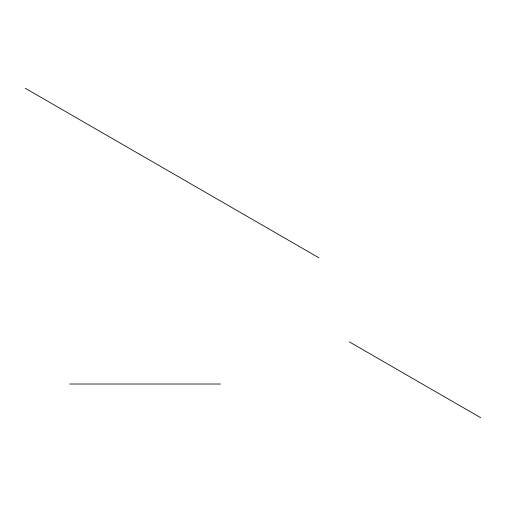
<?xml version="1.0" encoding="UTF-8"?>
<svg xmlns="http://www.w3.org/2000/svg" width="506" height="506" viewBox="0 0 506 506"><rect width="100%" height="100%" fill="white"/><g stroke="black" fill="none" stroke-linecap="round" stroke-linejoin="round"><path stroke-width="0.76" d="M69.746 384.022L220.464 384.022M25.3 88.291L318.976 257.845M349.361 341.885L480.7 417.709"/></g></svg>
